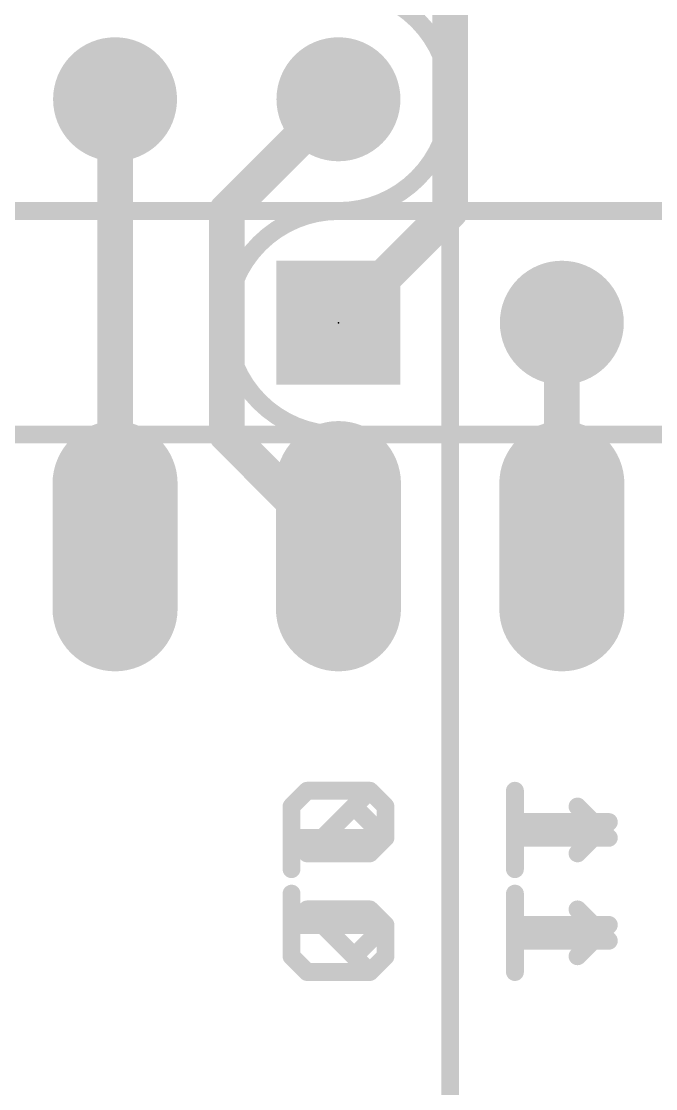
# Model space of a CAD drawing. Extents: x -0.1 to 76.3, y -19.1 to 50.9.
# Drawn here: x 20.52 to 27.74, y 31.93 to 44.07 of the extents above; entities that cross this region are included whole.
import ezdxf

# ---------------------------------------------------------------- set-up
doc = ezdxf.new("R2010")
doc.units = 0
for name, color, linetype in [('1', 12, 'CONTINUOUS'), ('16', 132, 'CONTINUOUS'), ('17', 110, 'CONTINUOUS'), ('21', 41, 'CONTINUOUS'), ('22', 40, 'CONTINUOUS'), ('23', 53, 'CONTINUOUS')]:
    doc.layers.add(name, color=color, linetype=linetype)

# ---------------------------------------------------------------- blocks, each defined once
blk = doc.blocks.new('LONGP100')
at = {"const_width": 1}
blk.add_lwpolyline([(-0.5, 0), (0.5, 0)], dxfattribs=at)
at = {"const_width": 0.5}
for points in [[(-0.5, 0.25, 1), (-0.5, -0.25)], [(0.5, -0.25, 1), (0.5, 0.25)]]:
    blk.add_lwpolyline(points, format="xyb", dxfattribs=at)
blk = doc.blocks.new('ROUNDP')
at = {"const_width": 0.5}
blk.add_lwpolyline([(0, -0.25, 1), (0, 0.25, 1), (0, -0.25)], format="xyb", dxfattribs=at)
blk = doc.blocks.new('SQUAREP')
blk.add_solid([(-0.5, -0.5), (0.5, -0.5), (-0.5, 0.5), (0.5, 0.5)])

msp = doc.modelspace()

# ---------------------------------------------------------------- linework, layer by layer
at = {"layer": '1', "const_width": 0.4064}
for points in [[(25.4, 44.45), (25.4, 41.91)], [(25.4, 41.91), (24.13, 40.64)]]:
    msp.add_lwpolyline(points, dxfattribs=at)
at = {"layer": '1', "const_width": 0.2032}
for points in [[(25.4718, 41.8382, 1), (25.3282, 41.9818)], [(25.2984, 41.91, 1), (25.5016, 41.91)], [(24.0582, 40.7118, 1), (24.2018, 40.5682)]]:
    msp.add_lwpolyline(points, format="xyb", dxfattribs=at)
at = {"layer": '16', "const_width": 0.4064}
for points in [[(21.59, 38.1), (21.59, 43.18)], [(22.86, 41.91), (24.13, 43.18)], [(22.86, 39.37), (22.86, 41.91)], [(26.67, 38.1), (26.67, 40.64)], [(24.13, 38.1), (22.86, 39.37)]]:
    msp.add_lwpolyline(points, dxfattribs=at)
at = {"layer": '16', "const_width": 0.2032}
for points in [[(21.6916, 43.18, 1), (21.4884, 43.18)], [(24.2018, 43.1082, 1), (24.0582, 43.2518)], [(22.9616, 41.91, 1), (22.7584, 41.91)], [(22.7882, 41.9818, 1), (22.9318, 41.8382)], [(26.7716, 40.64, 1), (26.5684, 40.64)], [(22.9318, 39.4418, 1), (22.7882, 39.2982)], [(22.7584, 39.37, 1), (22.9616, 39.37)], [(24.0582, 38.0282, 1), (24.2018, 38.1718)], [(21.4884, 38.1, 1), (21.6916, 38.1)], [(26.5684, 38.1, 1), (26.7716, 38.1)]]:
    msp.add_lwpolyline(points, format="xyb", dxfattribs=at)
at = {"layer": '21'}
for points, const_width in [([(24.13, 41.91, 1), (24.13, 44.45)], 0.2032), ([(24.13, 41.91, 1), (24.13, 39.37)], 0.2032), ([(24.13, 41.9608, 1), (24.13, 41.8592)], 0.1016), ([(24.13, 41.9608, 1), (24.13, 41.8592)], 0.1016), ([(24.13, 41.8592, 1), (24.13, 41.9608)], 0.1016), ([(24.13, 41.8592, 1), (24.13, 41.9608)], 0.1016), ([(25.4, 41.9608, 1), (25.4, 41.8592)], 0.1016), ([(25.4508, 41.91, 1), (25.3492, 41.91)], 0.1016), ([(25.4, 41.8592, 1), (25.4, 41.9608)], 0.1016), ([(24.13, 39.4208, 1), (24.13, 39.3192)], 0.1016), ([(24.13, 39.3192, 1), (24.13, 39.4208)], 0.1016), ([(25.4508, 39.37, 1), (25.3492, 39.37)], 0.1016), ([(25.4, 39.4208, 1), (25.4, 39.3192)], 0.1016), ([(25.4508, 39.37, 1), (25.3492, 39.37)], 0.1016), ([(25.4, 39.4208, 1), (25.4, 39.3192)], 0.1016), ([(25.4, 39.3192, 1), (25.4, 39.4208)], 0.1016), ([(25.4, 39.3192, 1), (25.4, 39.4208)], 0.1016), ([(25.3492, 39.37, 1), (25.4508, 39.37)], 0.1016), ([(23.6474, 35.1409, 1), (23.5458, 35.1409)], 0.1016), ([(24.3443, 35.1768, 1), (24.2725, 35.105)], 0.1016), ([(26.1874, 35.1409, 1), (26.0858, 35.1409)], 0.1016), ([(26.8843, 35.1768, 1), (26.8125, 35.105)], 0.1016), ([(23.5966, 34.8358, 1), (23.5966, 34.7342)], 0.1016), ([(24.6284, 34.7491, 1), (24.7002, 34.8209)], 0.1016), ([(24.6643, 34.7342, 1), (24.6643, 34.8358)], 0.1016), ([(26.1366, 34.8358, 1), (26.1366, 34.7342)], 0.1016), ([(27.1684, 34.7491, 1), (27.2402, 34.8209)], 0.1016), ([(27.2043, 34.7342, 1), (27.2043, 34.8358)], 0.1016), ([(23.5458, 34.4291, 1), (23.6474, 34.4291)], 0.1016), ([(26.0858, 34.4291, 1), (26.1874, 34.4291)], 0.1016), ([(23.8105, 34.0074, 1), (23.7386, 33.9356)], 0.1016), ([(23.7746, 34.0223, 1), (23.7746, 33.9207)], 0.1016), ([(23.8105, 33.9356, 1), (23.7386, 34.0074)], 0.1016), ([(24.5223, 34.0074, 1), (24.4504, 33.9356)], 0.1016), ([(24.4864, 33.9207, 1), (24.4864, 34.0223)], 0.1016), ([(26.1874, 33.9715, 1), (26.0858, 33.9715)], 0.1016), ([(26.8843, 34.0074, 1), (26.8125, 33.9356)], 0.1016), ([(23.6474, 33.7936, 1), (23.5458, 33.7936)], 0.1016), ([(23.5607, 33.8295, 1), (23.6325, 33.7576)], 0.1016), ([(24.7151, 33.7936, 1), (24.6135, 33.7936)], 0.1016), ([(24.6284, 33.7576, 1), (24.7002, 33.8295)], 0.1016), ([(26.1366, 33.6664, 1), (26.1366, 33.5648)], 0.1016), ([(27.1684, 33.5797, 1), (27.2402, 33.6515)], 0.1016), ([(27.2043, 33.5648, 1), (27.2043, 33.6664)], 0.1016), ([(23.6325, 33.4736, 1), (23.5607, 33.4017)], 0.1016), ([(23.5458, 33.4376, 1), (23.6474, 33.4376)], 0.1016), ([(24.6135, 33.4376, 1), (24.7151, 33.4376)], 0.1016), ([(24.7002, 33.4017, 1), (24.6284, 33.4736)], 0.1016), ([(23.7746, 33.3105, 1), (23.7746, 33.2089)], 0.1016), ([(23.7386, 33.2238, 1), (23.8105, 33.2956)], 0.1016), ([(24.4504, 33.2956, 1), (24.5223, 33.2238)], 0.1016), ([(24.4504, 33.2238, 1), (24.5223, 33.2956)], 0.1016), ([(24.4864, 33.2089, 1), (24.4864, 33.3105)], 0.1016), ([(26.0858, 33.2597, 1), (26.1874, 33.2597)], 0.1016)]:
    msp.add_lwpolyline(points, format="xyb", dxfattribs=dict(at, const_width=const_width))
at = {"layer": '21', "const_width": 0.2032}
for points in [[(12.7, 41.91), (24.13, 41.91)], [(25.4, 41.91), (24.13, 41.91)], [(36.83, 41.91), (25.4, 41.91)], [(25.4, 39.37), (25.4, 41.91)], [(25.4, 39.37), (0, 39.37)], [(24.13, 39.37), (25.4, 39.37)], [(25.4, 39.37), (25.4, 29.21)], [(50.8, 39.37), (25.4, 39.37)], [(25.4, 31.75), (25.4, 39.37)], [(25.4, 39.37), (36.83, 39.37)], [(23.5966, 35.1409), (23.5966, 34.4291)], [(24.3084, 35.1409), (24.6643, 34.785)], [(26.1366, 35.1409), (26.1366, 34.4291)], [(26.8484, 35.1409), (27.2043, 34.785)], [(24.6643, 34.785), (23.5966, 34.785)], [(27.2043, 34.785), (26.1366, 34.785)], [(23.5966, 33.7936), (23.7746, 33.9715)], [(23.7746, 33.9715), (24.4864, 33.9715)], [(23.7746, 33.9715), (24.4864, 33.2597)], [(24.4864, 33.9715), (24.6643, 33.7936)], [(26.1366, 33.9715), (26.1366, 33.2597)], [(26.8484, 33.9715), (27.2043, 33.6156)], [(23.5966, 33.4376), (23.5966, 33.7936)], [(24.6643, 33.7936), (24.6643, 33.4376)], [(27.2043, 33.6156), (26.1366, 33.6156)], [(23.7746, 33.2597), (23.5966, 33.4376)], [(24.6643, 33.4376), (24.4864, 33.2597)], [(24.4864, 33.2597), (23.7746, 33.2597)]]:
    msp.add_lwpolyline(points, dxfattribs=at)
at = {"layer": '22', "const_width": 0.2032}
for points in [[(23.7746, 35.3203), (23.5966, 35.1424)], [(24.4864, 35.3203), (23.7746, 35.3203)], [(23.7746, 34.6085), (24.4864, 35.3203)], [(24.6643, 35.1424), (24.4864, 35.3203)], [(26.1366, 34.6085), (26.1366, 35.3203)], [(23.5966, 35.1424), (23.5966, 34.7864)], [(24.6643, 34.7864), (24.6643, 35.1424)], [(27.2043, 34.9644), (26.1366, 34.9644)], [(26.8484, 34.6085), (27.2043, 34.9644)], [(23.5966, 34.7864), (23.7746, 34.6085)], [(24.4864, 34.6085), (24.6643, 34.7864)], [(23.7746, 34.6085), (24.4864, 34.6085)], [(23.5966, 33.4391), (23.5966, 34.1509)], [(26.1366, 33.4391), (26.1366, 34.1509)], [(24.6643, 33.795), (23.5966, 33.795)], [(24.3084, 33.4391), (24.6643, 33.795)], [(27.2043, 33.795), (26.1366, 33.795)], [(26.8484, 33.4391), (27.2043, 33.795)]]:
    msp.add_lwpolyline(points, dxfattribs=at)
at = {"layer": '22', "const_width": 0.1016}
for points in [[(23.7746, 35.3711, 1), (23.7746, 35.2695)], [(23.8105, 35.2844, 1), (23.7386, 35.3562)], [(24.5223, 35.3562, 1), (24.4504, 35.2844)], [(24.5223, 35.2844, 1), (24.4504, 35.3562)], [(24.4864, 35.2695, 1), (24.4864, 35.3711)], [(26.1874, 35.3203, 1), (26.0858, 35.3203)], [(23.6474, 35.1424, 1), (23.5458, 35.1424)], [(23.5607, 35.1783, 1), (23.6325, 35.1064)], [(24.7151, 35.1424, 1), (24.6135, 35.1424)], [(24.6284, 35.1064, 1), (24.7002, 35.1783)], [(26.1366, 35.0152, 1), (26.1366, 34.9136)], [(27.2402, 34.9285, 1), (27.1684, 35.0003)], [(27.2043, 34.9136, 1), (27.2043, 35.0152)], [(23.6325, 34.8224, 1), (23.5607, 34.7505)], [(23.5458, 34.7864, 1), (23.6474, 34.7864)], [(24.6135, 34.7864, 1), (24.7151, 34.7864)], [(24.7002, 34.7505, 1), (24.6284, 34.8224)], [(23.7746, 34.6593, 1), (23.7746, 34.5577)], [(24.4864, 34.5577, 1), (24.4864, 34.6593)], [(23.7386, 34.6444, 1), (23.8105, 34.5726)], [(23.7386, 34.5726, 1), (23.8105, 34.6444)], [(24.4504, 34.6444, 1), (24.5223, 34.5726)], [(26.0858, 34.6085, 1), (26.1874, 34.6085)], [(26.8125, 34.6444, 1), (26.8843, 34.5726)], [(23.6474, 34.1509, 1), (23.5458, 34.1509)], [(26.1874, 34.1509, 1), (26.0858, 34.1509)], [(23.5966, 33.8458, 1), (23.5966, 33.7442)], [(24.7002, 33.7591, 1), (24.6284, 33.8309)], [(24.6643, 33.7442, 1), (24.6643, 33.8458)], [(26.1366, 33.8458, 1), (26.1366, 33.7442)], [(27.2402, 33.7591, 1), (27.1684, 33.8309)], [(27.2043, 33.7442, 1), (27.2043, 33.8458)], [(23.5458, 33.4391, 1), (23.6474, 33.4391)], [(24.2725, 33.475, 1), (24.3443, 33.4032)], [(26.0858, 33.4391, 1), (26.1874, 33.4391)], [(26.8125, 33.475, 1), (26.8843, 33.4032)]]:
    msp.add_lwpolyline(points, format="xyb", dxfattribs=at)
at = {"layer": '23'}
msp.add_point((24.13, 40.64), dxfattribs=at)

# ---------------------------------------------------------------- block references
at = {"layer": '17', "rotation": 90}
for name, p, xscale, yscale in [('ROUNDP', (21.59, 43.18), 1.4096, 1.4096), ('ROUNDP', (21.59, 43.18), 1.4096, 1.4096), ('ROUNDP', (24.13, 43.18), 1.4096, 1.4096), ('ROUNDP', (24.13, 43.18), 1.4096, 1.4096), ('SQUAREP', (24.13, 40.64), 1.4096, 1.4096), ('SQUAREP', (24.13, 40.64), 1.4096, 1.4096), ('ROUNDP', (26.67, 40.64), 1.4096, 1.4096), ('ROUNDP', (26.67, 40.64), 1.4096, 1.4096), ('LONGP100', (21.59, 38.1), 1.4224, 1.4224), ('LONGP100', (21.59, 38.1), 1.4224, 1.4224), ('LONGP100', (24.13, 38.1), 1.4224, 1.4224), ('LONGP100', (24.13, 38.1), 1.4224, 1.4224), ('LONGP100', (26.67, 38.1), 1.4224, 1.4224), ('LONGP100', (26.67, 38.1), 1.4224, 1.4224)]:
    msp.add_blockref(name, p, dxfattribs=dict(at, xscale=xscale, yscale=yscale))

doc.saveas('drawing.dxf')
